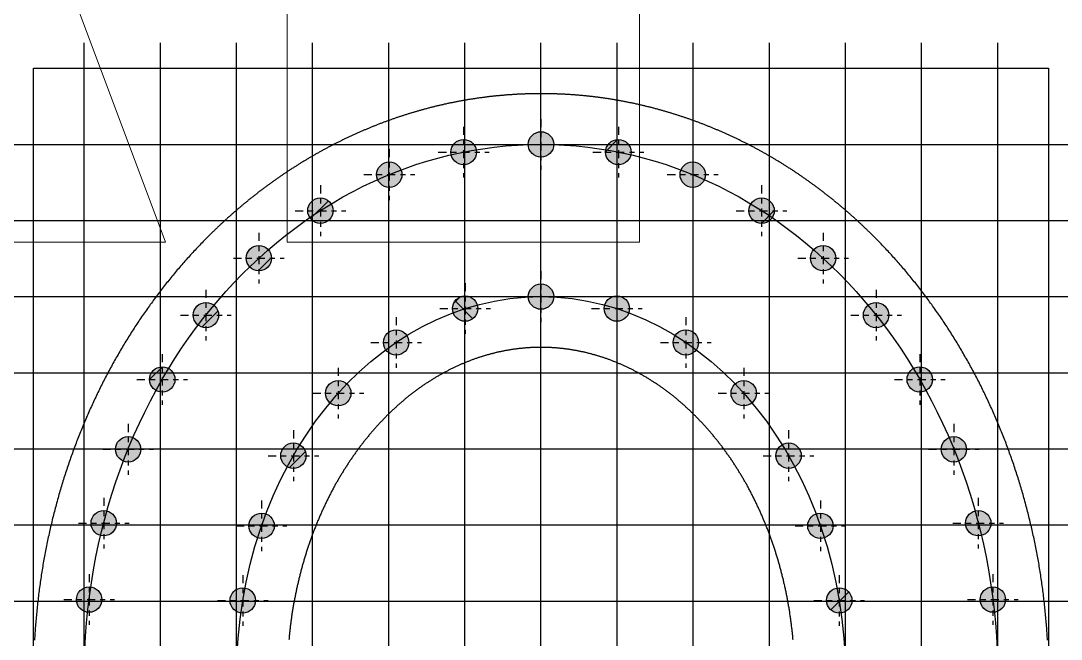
# Model space of a CAD drawing. Header units: millimetres. Extents: x 0 to 4525, y 0 to 244.
# Drawn here: x 76.75 to 97.25, y 38.25 to 50.44 of the extents above; entities that cross this region are included whole.
import ezdxf

# ---------------------------------------------------------------- set-up
doc = ezdxf.new("R2010")
doc.units = ezdxf.units.MM
doc.linetypes.add('CENTER', pattern=[50.8, 31.75, -6.35, 6.35, -6.35])
for name, color, linetype in [('pixel lines', 170, 'Continuous'), ('PixelCenter', 116, 'Continuous'), ('Pixels', 90, 'Continuous')]:
    doc.layers.add(name, color=color, linetype=linetype)
doc.layers.get('0').off()

# ---------------------------------------------------------------- blocks, each defined once
blk = doc.blocks.new('*U72')
at = {"layer": 'pixel lines'}
blk.add_line((56, -22), (56, 2), dxfattribs=at)
blk = doc.blocks.new('*U73')
at = {"layer": 'Pixels', "color": 0, "linetype": 'ByBlock', "lineweight": -2, "transparency": 16777216}
for p in [(22, 48), (23.5, 48), (25, 48), (26.5, 48), (28, 48), (29.5, 48), (31, 48), (32.5, 48), (34, 48), (35.5, 48), (37, 48), (38.5, 48), (40, 48)]:
    blk.add_blockref('*U72', p, dxfattribs=at)
blk = doc.blocks.new('Pixel')
h = blk.add_hatch(color=256)
h.paths.add_polyline_path([(0, 0.25), (0, 0), (0.25, 0, 0.414214)], flags=17)
edge = h.paths.add_edge_path()
edge.add_arc((0, 0), 0.25, 0, 360)
h = blk.add_hatch()
h.set_pattern_fill('ANSI38', color=256, style=0)
edge = h.paths.add_edge_path()
edge.add_arc((0, 0), 0.25, 0, 360)
h = blk.add_hatch(color=1)
h.paths.add_polyline_path([(0, 0.25), (0, 0), (0.25, 0, 0.414214)])
h.paths.add_polyline_path([(0, 0.25, 0.414214), (-0.25, 0), (0, 0)])
h.paths.add_polyline_path([(0, 0), (-0.25, 0, 0.414214), (0, -0.25)])
h.paths.add_polyline_path([(0.25, 0), (0, 0), (0, -0.25, 0.414214)])
at = {"layer": 'PixelCenter', "linetype": 'CENTER', "ltscale": 0.005}
for p, q in [((0, 0.5), (0, -0.5)), ((-0.5, 0), (0.5, 0))]:
    blk.add_line(p, q, dxfattribs=at)
at = {"layer": 'Pixels'}
blk.add_circle((0, 0), 0.25, dxfattribs=at)

msp = doc.modelspace()

# ---------------------------------------------------------------- linework, layer by layer
at = {"layer": 'Pixels'}
for p, q in [((1, 48), (129, 48)), ((1, 46.5), (129, 46.5)), ((1, 45), (129, 45)), ((1, 43.5), (129, 43.5)), ((1, 42), (129, 42)), ((1, 40.5), (129, 40.5)), ((1, 39), (129, 39))]:
    msp.add_line(p, q, dxfattribs=at)
at = {"layer": 'Pixels', "lineweight": 0}
for points in [[(71.216, 49.908), (72.174, 46.076), (79.6, 46.076), (70.976, 69.072), (63.311, 69.072), (54.687, 46.076), (61.873, 46.076), (63.071, 49.908)], [(94.213, 54.699), (97.087, 55.178), (99.243, 56.616), (99.483, 56.855), (100.92, 59.011), (101.399, 62.125), (101.399, 62.125), (100.92, 65), (99.483, 67.156), (99.243, 67.635), (96.848, 68.593), (93.734, 69.072), (81.996, 69.072), (81.996, 46.076), (88.943, 46.076), (88.943, 54.699), (93.015, 54.699)]]:
    msp.add_lwpolyline(points, close=True, dxfattribs=at)
at = {"layer": 'Pixels'}
msp.add_lwpolyline([(77, 49.5), (96.998, 49.5), (96.998, 25.5), (77, 25.5)], close=True, dxfattribs=at)
for points in [[(96.98, 38.231), (96.978, 38.266), (96.976, 38.301), (96.974, 38.336), (96.971, 38.37), (96.969, 38.405), (96.967, 38.44), (96.964, 38.474), (96.961, 38.509), (96.959, 38.544), (96.956, 38.579), (96.953, 38.613), (96.95, 38.648), (96.947, 38.683), (96.944, 38.717), (96.941, 38.752), (96.937, 38.787), (96.934, 38.821), (96.93, 38.856), (96.927, 38.89), (96.923, 38.925), (96.919, 38.96), (96.915, 38.994), (96.911, 39.029), (96.907, 39.063), (96.903, 39.098), (96.899, 39.132), (96.894, 39.167), (96.89, 39.201), (96.885, 39.236), (96.881, 39.27), (96.876, 39.305), (96.871, 39.339), (96.866, 39.373), (96.861, 39.408), (96.856, 39.442), (96.851, 39.477), (96.846, 39.511), (96.841, 39.545), (96.835, 39.579), (96.83, 39.614), (96.824, 39.648), (96.818, 39.682), (96.813, 39.716), (96.807, 39.751), (96.801, 39.785), (96.795, 39.819), (96.788, 39.853), (96.782, 39.887), (96.776, 39.921), (96.769, 39.955), (96.763, 39.99), (96.756, 40.024), (96.75, 40.058), (96.743, 40.092), (96.736, 40.126), (96.729, 40.159), (96.722, 40.193), (96.715, 40.227), (96.708, 40.261), (96.7, 40.295), (96.693, 40.329), (96.686, 40.363), (96.678, 40.396), (96.67, 40.43), (96.663, 40.464), (96.655, 40.498), (96.647, 40.531), (96.639, 40.565), (96.631, 40.598), (96.622, 40.632), (96.614, 40.666), (96.606, 40.699), (96.597, 40.733), (96.589, 40.766), (96.58, 40.8), (96.571, 40.833), (96.563, 40.866), (96.554, 40.9), (96.545, 40.933), (96.536, 40.966), (96.526, 41), (96.517, 41.033), (96.508, 41.066), (96.498, 41.099), (96.489, 41.132), (96.479, 41.165), (96.47, 41.199), (96.46, 41.232), (96.45, 41.265), (96.44, 41.298), (96.43, 41.331), (96.42, 41.363), (96.41, 41.396), (96.399, 41.429), (96.389, 41.462), (96.378, 41.495), (96.368, 41.527), (96.357, 41.56), (96.346, 41.593), (96.336, 41.625), (96.325, 41.658), (96.314, 41.691), (96.303, 41.723), (96.291, 41.756), (96.28, 41.788), (96.269, 41.82), (96.257, 41.853), (96.246, 41.885), (96.234, 41.917), (96.222, 41.95), (96.211, 41.982), (96.199, 42.014), (96.187, 42.046), (96.175, 42.078), (96.163, 42.11), (96.15, 42.142), (96.138, 42.174), (96.126, 42.206), (96.113, 42.238), (96.101, 42.27), (96.088, 42.302), (96.075, 42.333), (96.063, 42.365), (96.05, 42.397), (96.037, 42.428), (96.024, 42.46), (96.01, 42.491), (95.997, 42.523), (95.984, 42.554), (95.971, 42.586), (95.957, 42.617), (95.943, 42.648), (95.93, 42.68), (95.916, 42.711), (95.902, 42.742), (95.888, 42.773), (95.874, 42.804), (95.86, 42.835), (95.846, 42.866), (95.832, 42.897), (95.818, 42.928), (95.803, 42.959), (95.789, 42.989), (95.774, 43.02), (95.76, 43.051), (95.745, 43.082), (95.73, 43.112), (95.715, 43.143), (95.7, 43.173), (95.685, 43.204), (95.67, 43.234), (95.655, 43.264), (95.64, 43.295), (95.624, 43.325), (95.609, 43.355), (95.593, 43.385), (95.578, 43.415), (95.562, 43.445), (95.546, 43.475), (95.53, 43.505), (95.514, 43.535), (95.498, 43.565), (95.482, 43.594), (95.466, 43.624), (95.45, 43.654), (95.434, 43.683), (95.417, 43.713), (95.401, 43.742), (95.384, 43.772), (95.367, 43.801), (95.351, 43.83), (95.334, 43.86), (95.317, 43.889), (95.3, 43.918), (95.283, 43.947), (95.266, 43.976), (95.249, 44.005), (95.231, 44.034), (95.214, 44.063), (95.197, 44.091), (95.179, 44.12), (95.162, 44.149), (95.144, 44.177), (95.126, 44.206), (95.108, 44.234), (95.091, 44.263), (95.073, 44.291), (95.055, 44.32), (95.036, 44.348), (95.018, 44.376), (95, 44.404), (94.982, 44.432), (94.963, 44.46), (94.945, 44.488), (94.926, 44.516), (94.908, 44.544), (94.889, 44.571), (94.87, 44.599), (94.851, 44.627), (94.832, 44.654), (94.813, 44.682), (94.794, 44.709), (94.775, 44.736), (94.756, 44.764), (94.736, 44.791), (94.717, 44.818), (94.698, 44.845), (94.678, 44.872), (94.658, 44.899), (94.639, 44.926), (94.619, 44.953), (94.599, 44.98), (94.579, 45.006), (94.559, 45.033), (94.539, 45.059), (94.519, 45.086), (94.499, 45.112), (94.479, 45.139), (94.458, 45.165), (94.438, 45.191), (94.417, 45.217), (94.397, 45.243), (94.376, 45.269), (94.355, 45.295), (94.335, 45.321), (94.314, 45.347), (94.293, 45.372), (94.272, 45.398), (94.251, 45.424), (94.23, 45.449), (94.209, 45.474), (94.187, 45.5), (94.166, 45.525), (94.145, 45.55), (94.123, 45.575), (94.102, 45.6), (94.08, 45.625), (94.058, 45.65), (94.037, 45.675), (94.015, 45.7), (93.993, 45.724), (93.971, 45.749), (93.949, 45.774), (93.927, 45.798), (93.905, 45.822), (93.882, 45.847), (93.86, 45.871), (93.838, 45.895), (93.815, 45.919), (93.793, 45.943), (93.77, 45.967), (93.748, 45.991), (93.725, 46.015), (93.702, 46.038), (93.68, 46.062), (93.657, 46.085), (93.634, 46.109), (93.611, 46.132), (93.588, 46.155), (93.576, 46.167), (93.565, 46.179), (93.553, 46.19), (93.541, 46.202), (93.53, 46.213), (93.518, 46.225), (93.506, 46.236), (93.495, 46.248), (93.483, 46.259), (93.471, 46.271), (93.46, 46.282), (93.448, 46.293), (93.436, 46.305), (93.424, 46.316), (93.413, 46.327), (93.401, 46.339), (93.389, 46.35), (93.377, 46.361), (93.365, 46.372), (93.353, 46.384), (93.342, 46.395), (93.33, 46.406), (93.318, 46.417), (93.306, 46.428), (93.294, 46.44), (93.282, 46.451), (93.27, 46.462), (93.258, 46.473), (93.246, 46.484), (93.234, 46.495), (93.222, 46.506), (93.21, 46.517), (93.198, 46.528), (93.186, 46.539), (93.174, 46.55), (93.162, 46.561), (93.15, 46.571), (93.137, 46.582), (93.125, 46.593), (93.113, 46.604), (93.101, 46.615), (93.089, 46.625), (93.077, 46.636), (93.064, 46.647), (93.052, 46.658), (93.04, 46.668), (93.028, 46.679), (93.015, 46.69), (93.003, 46.7), (92.991, 46.711), (92.978, 46.721), (92.966, 46.732), (92.954, 46.743), (92.941, 46.753), (92.929, 46.764), (92.917, 46.774), (92.904, 46.784), (92.892, 46.795), (92.879, 46.805), (92.867, 46.816), (92.854, 46.826), (92.842, 46.836), (92.829, 46.847), (92.817, 46.857), (92.804, 46.867), (92.792, 46.878), (92.779, 46.888), (92.767, 46.898), (92.754, 46.908), (92.741, 46.918), (92.729, 46.929), (92.716, 46.939), (92.704, 46.949), (92.691, 46.959), (92.678, 46.969), (92.666, 46.979), (92.653, 46.989), (92.64, 46.999), (92.627, 47.009), (92.615, 47.019), (92.602, 47.029), (92.589, 47.039), (92.576, 47.049), (92.564, 47.059), (92.551, 47.068), (92.538, 47.078), (92.525, 47.088), (92.512, 47.098), (92.499, 47.107), (92.487, 47.117), (92.474, 47.127), (92.461, 47.137), (92.448, 47.146), (92.435, 47.156), (92.422, 47.166), (92.409, 47.175), (92.396, 47.185), (92.383, 47.194), (92.37, 47.204), (92.357, 47.213), (92.344, 47.223), (92.331, 47.232), (92.318, 47.242), (92.305, 47.251), (92.292, 47.26), (92.279, 47.27), (92.266, 47.279), (92.252, 47.289), (92.239, 47.298), (92.226, 47.307), (92.213, 47.316), (92.2, 47.326), (92.187, 47.335), (92.174, 47.344), (92.16, 47.353), (92.147, 47.362), (92.134, 47.371), (92.121, 47.38), (92.107, 47.39), (92.094, 47.399), (92.081, 47.408), (92.067, 47.417), (92.054, 47.426), (92.041, 47.435), (92.028, 47.443), (92.014, 47.452), (92.001, 47.461), (91.987, 47.47), (91.974, 47.479), (91.961, 47.488), (91.947, 47.497), (91.934, 47.505), (91.92, 47.514), (91.907, 47.523), (91.893, 47.532), (91.88, 47.54), (91.866, 47.549), (91.853, 47.557), (91.839, 47.566), (91.826, 47.575), (91.812, 47.583), (91.799, 47.592), (91.785, 47.6), (91.772, 47.609), (91.758, 47.617), (91.745, 47.626), (91.731, 47.634), (91.717, 47.642), (91.704, 47.651), (91.69, 47.659), (91.676, 47.667), (91.663, 47.676), (91.649, 47.684), (91.635, 47.692), (91.622, 47.7), (91.608, 47.709), (91.594, 47.717), (91.58, 47.725), (91.567, 47.733), (91.553, 47.741), (91.539, 47.749), (91.525, 47.757), (91.512, 47.765), (91.498, 47.773), (91.484, 47.781), (91.47, 47.789), (91.456, 47.797), (91.442, 47.805), (91.428, 47.813), (91.415, 47.821), (91.401, 47.829), (91.387, 47.836), (91.373, 47.844), (91.359, 47.852), (91.345, 47.86), (91.331, 47.867), (91.317, 47.875), (91.303, 47.883), (91.289, 47.89), (91.275, 47.898), (91.261, 47.906), (91.247, 47.913), (91.233, 47.921), (91.219, 47.928), (91.205, 47.936), (91.191, 47.943), (91.177, 47.95), (91.163, 47.958), (91.149, 47.965), (91.135, 47.973), (91.121, 47.98), (91.106, 47.987), (91.092, 47.995), (91.078, 48.002), (91.064, 48.009), (91.05, 48.016), (91.036, 48.023), (91.021, 48.031), (91.007, 48.038), (90.993, 48.045), (90.979, 48.052), (90.965, 48.059), (90.95, 48.066), (90.936, 48.073), (90.922, 48.08), (90.908, 48.087), (90.893, 48.094), (90.879, 48.101), (90.865, 48.108), (90.85, 48.115), (90.836, 48.121), (90.822, 48.128), (90.808, 48.135), (90.793, 48.142), (90.779, 48.149), (90.764, 48.155), (90.75, 48.162), (90.736, 48.169), (90.721, 48.175), (90.707, 48.182), (90.693, 48.188), (90.678, 48.195), (90.664, 48.201), (90.649, 48.208), (90.635, 48.214), (90.62, 48.221), (90.606, 48.227), (90.591, 48.234), (90.577, 48.24), (90.562, 48.246), (90.548, 48.253), (90.533, 48.259), (90.519, 48.265), (90.504, 48.272), (90.49, 48.278), (90.475, 48.284), (90.461, 48.29), (90.446, 48.296), (90.432, 48.302), (90.417, 48.309), (90.402, 48.315), (90.388, 48.321), (90.373, 48.327), (90.359, 48.333), (90.344, 48.339), (90.329, 48.345), (90.315, 48.351), (90.3, 48.356), (90.285, 48.362), (90.271, 48.368), (90.256, 48.374), (90.241, 48.38), (90.227, 48.386), (90.212, 48.391), (90.197, 48.397), (90.182, 48.403), (90.168, 48.408), (90.153, 48.414), (90.138, 48.42), (90.124, 48.425), (90.109, 48.431), (90.094, 48.436), (90.079, 48.442), (90.064, 48.447), (90.05, 48.453), (90.035, 48.458), (90.02, 48.463), (90.005, 48.469), (89.99, 48.474), (89.976, 48.48), (89.961, 48.485), (89.946, 48.49), (89.931, 48.495), (89.916, 48.501), (89.901, 48.506), (89.886, 48.511), (89.872, 48.516), (89.857, 48.521), (89.842, 48.526), (89.827, 48.531), (89.812, 48.536), (89.797, 48.541), (89.782, 48.546), (89.767, 48.551), (89.752, 48.556), (89.737, 48.561), (89.722, 48.566), (89.707, 48.571), (89.692, 48.576), (89.677, 48.58), (89.662, 48.585), (89.647, 48.59), (89.633, 48.595), (89.618, 48.599), (89.602, 48.604), (89.587, 48.609), (89.572, 48.613), (89.557, 48.618), (89.542, 48.622), (89.527, 48.627), (89.512, 48.631), (89.497, 48.636), (89.482, 48.64), (89.467, 48.645), (89.452, 48.649), (89.437, 48.654), (89.422, 48.658), (89.407, 48.662), (89.392, 48.667), (89.377, 48.671), (89.361, 48.675), (89.346, 48.679), (89.331, 48.683), (89.316, 48.688), (89.301, 48.692), (89.286, 48.696), (89.271, 48.7), (89.256, 48.704), (89.24, 48.708), (89.225, 48.712), (89.21, 48.716), (89.195, 48.72), (89.18, 48.724), (89.164, 48.728), (89.149, 48.732), (89.134, 48.735), (89.119, 48.739), (89.104, 48.743), (89.088, 48.747), (89.073, 48.75), (89.058, 48.754), (89.043, 48.758), (89.028, 48.761), (89.012, 48.765), (88.997, 48.769), (88.982, 48.772), (88.967, 48.776), (88.951, 48.779), (88.936, 48.783), (88.921, 48.786), (88.905, 48.79), (88.89, 48.793), (88.875, 48.796), (88.86, 48.8), (88.844, 48.803), (88.829, 48.806), (88.814, 48.81), (88.798, 48.813), (88.783, 48.816), (88.768, 48.819), (88.752, 48.822), (88.737, 48.825), (88.722, 48.829), (88.706, 48.832), (88.691, 48.835), (88.676, 48.838), (88.66, 48.841), (88.645, 48.844), (88.63, 48.847), (88.614, 48.849), (88.599, 48.852), (88.583, 48.855), (88.568, 48.858), (88.553, 48.861), (88.537, 48.864), (88.522, 48.866), (88.506, 48.869), (88.491, 48.872), (88.476, 48.874), (88.46, 48.877), (88.445, 48.88), (88.429, 48.882), (88.414, 48.885), (88.399, 48.887), (88.383, 48.89), (88.368, 48.892), (88.352, 48.895), (88.337, 48.897), (88.321, 48.899), (88.306, 48.902), (88.291, 48.904), (88.275, 48.906), (88.26, 48.909), (88.244, 48.911), (88.229, 48.913), (88.213, 48.915), (88.198, 48.917), (88.182, 48.92), (88.167, 48.922), (88.151, 48.924), (88.136, 48.926), (88.12, 48.928), (88.105, 48.93), (88.089, 48.932), (88.074, 48.934), (88.058, 48.935), (88.043, 48.937), (88.027, 48.939), (88.012, 48.941), (87.996, 48.943), (87.981, 48.945), (87.965, 48.946), (87.95, 48.948), (87.934, 48.95), (87.919, 48.951), (87.903, 48.953), (87.888, 48.955), (87.872, 48.956), (87.857, 48.958), (87.841, 48.959), (87.826, 48.961), (87.81, 48.962), (87.794, 48.964), (87.779, 48.965), (87.763, 48.966), (87.748, 48.968), (87.732, 48.969), (87.717, 48.97), (87.701, 48.972), (87.686, 48.973), (87.67, 48.974), (87.655, 48.975), (87.639, 48.976), (87.623, 48.977), (87.608, 48.979), (87.592, 48.98), (87.577, 48.981), (87.561, 48.982), (87.546, 48.983), (87.53, 48.984), (87.514, 48.984), (87.499, 48.985), (87.483, 48.986), (87.468, 48.987), (87.452, 48.988), (87.437, 48.989), (87.421, 48.989), (87.405, 48.99), (87.39, 48.991), (87.374, 48.992), (87.359, 48.992), (87.343, 48.993), (87.327, 48.993), (87.312, 48.994), (87.296, 48.995), (87.281, 48.995), (87.265, 48.996), (87.25, 48.996), (87.234, 48.996), (87.218, 48.997), (87.203, 48.997), (87.187, 48.998), (87.172, 48.998), (87.156, 48.998), (87.14, 48.998), (87.125, 48.999), (87.109, 48.999), (87.094, 48.999), (87.078, 48.999), (87.062, 48.999), (87.047, 48.999), (87.031, 48.999), (87.016, 48.999), (87, 48.999), (86.984, 48.999), (86.969, 48.999), (86.953, 48.999), (86.938, 48.999), (86.922, 48.999), (86.906, 48.999), (86.891, 48.999), (86.875, 48.999), (86.86, 48.998), (86.844, 48.998), (86.828, 48.998), (86.813, 48.997), (86.797, 48.997), (86.782, 48.997), (86.766, 48.996), (86.751, 48.996), (86.735, 48.995), (86.719, 48.995), (86.704, 48.994), (86.688, 48.994), (86.673, 48.993), (86.657, 48.993), (86.641, 48.992), (86.626, 48.991), (86.61, 48.991), (86.595, 48.99), (86.579, 48.989), (86.564, 48.988), (86.548, 48.988), (86.532, 48.987), (86.517, 48.986), (86.501, 48.985), (86.486, 48.984), (86.47, 48.983), (86.455, 48.982), (86.439, 48.981), (86.423, 48.98), (86.408, 48.979), (86.392, 48.978), (86.377, 48.977), (86.361, 48.976), (86.346, 48.975), (86.33, 48.974), (86.314, 48.972), (86.299, 48.971), (86.283, 48.97), (86.268, 48.969), (86.252, 48.967), (86.237, 48.966), (86.221, 48.965), (86.206, 48.963), (86.19, 48.962), (86.175, 48.96), (86.159, 48.959), (86.143, 48.957), (86.128, 48.956), (86.112, 48.954), (86.097, 48.953), (86.081, 48.951), (86.066, 48.949), (86.05, 48.948), (86.035, 48.946), (86.019, 48.944), (86.004, 48.942), (85.988, 48.941), (85.973, 48.939), (85.957, 48.937), (85.942, 48.935), (85.926, 48.933), (85.911, 48.931), (85.895, 48.929), (85.88, 48.927), (85.864, 48.925), (85.849, 48.923), (85.833, 48.921), (85.818, 48.919), (85.802, 48.917), (85.787, 48.915), (85.771, 48.913), (85.756, 48.91), (85.74, 48.908), (85.725, 48.906), (85.71, 48.904), (85.694, 48.901), (85.679, 48.899), (85.663, 48.897), (85.648, 48.894), (85.632, 48.892), (85.617, 48.889), (85.601, 48.887), (85.586, 48.884), (85.571, 48.882), (85.555, 48.879), (85.54, 48.877), (85.524, 48.874), (85.509, 48.871), (85.494, 48.869), (85.478, 48.866), (85.463, 48.863), (85.447, 48.861), (85.432, 48.858), (85.417, 48.855), (85.401, 48.852), (85.386, 48.849), (85.37, 48.846), (85.355, 48.844), (85.34, 48.841), (85.324, 48.838), (85.309, 48.835), (85.294, 48.832), (85.278, 48.828), (85.263, 48.825), (85.248, 48.822), (85.232, 48.819), (85.217, 48.816), (85.202, 48.813), (85.186, 48.81), (85.171, 48.806), (85.156, 48.803), (85.14, 48.8), (85.125, 48.796), (85.11, 48.793), (85.095, 48.79), (85.079, 48.786), (85.064, 48.783), (85.049, 48.779), (85.033, 48.776), (85.018, 48.772), (85.003, 48.769), (84.988, 48.765), (84.972, 48.762), (84.957, 48.758), (84.942, 48.754), (84.927, 48.751), (84.911, 48.747), (84.896, 48.743), (84.881, 48.739), (84.866, 48.736), (84.851, 48.732), (84.835, 48.728), (84.82, 48.724), (84.805, 48.72), (84.79, 48.716), (84.775, 48.712), (84.759, 48.708), (84.744, 48.704), (84.729, 48.7), (84.714, 48.696), (84.699, 48.692), (84.684, 48.688), (84.669, 48.684), (84.653, 48.68), (84.638, 48.675), (84.623, 48.671), (84.608, 48.667), (84.593, 48.663), (84.578, 48.658), (84.563, 48.654), (84.548, 48.65), (84.533, 48.645), (84.518, 48.641), (84.503, 48.636), (84.488, 48.632), (84.472, 48.627), (84.457, 48.623), (84.442, 48.618), (84.427, 48.614), (84.412, 48.609), (84.397, 48.604), (84.382, 48.6), (84.367, 48.595), (84.352, 48.59), (84.337, 48.586), (84.322, 48.581), (84.307, 48.576), (84.292, 48.571), (84.277, 48.566), (84.263, 48.561), (84.248, 48.557), (84.233, 48.552), (84.218, 48.547), (84.203, 48.542), (84.188, 48.537), (84.173, 48.532), (84.158, 48.527), (84.143, 48.521), (84.128, 48.516), (84.113, 48.511), (84.099, 48.506), (84.084, 48.501), (84.069, 48.496), (84.054, 48.49), (84.039, 48.485), (84.024, 48.48), (84.009, 48.474), (83.995, 48.469), (83.98, 48.464), (83.965, 48.458), (83.95, 48.453), (83.935, 48.447), (83.921, 48.442), (83.906, 48.436), (83.891, 48.431), (83.876, 48.425), (83.862, 48.42), (83.847, 48.414), (83.832, 48.409), (83.817, 48.403), (83.803, 48.397), (83.788, 48.391), (83.773, 48.386), (83.759, 48.38), (83.744, 48.374), (83.729, 48.368), (83.715, 48.362), (83.7, 48.357), (83.685, 48.351), (83.671, 48.345), (83.656, 48.339), (83.641, 48.333), (83.627, 48.327), (83.612, 48.321), (83.598, 48.315), (83.583, 48.309), (83.568, 48.303), (83.554, 48.296), (83.539, 48.29), (83.525, 48.284), (83.51, 48.278), (83.496, 48.272), (83.481, 48.265), (83.467, 48.259), (83.452, 48.253), (83.438, 48.246), (83.423, 48.24), (83.409, 48.234), (83.394, 48.227), (83.38, 48.221), (83.365, 48.214), (83.351, 48.208), (83.336, 48.201), (83.322, 48.195), (83.308, 48.188), (83.293, 48.182), (83.279, 48.175), (83.264, 48.168), (83.25, 48.162), (83.236, 48.155), (83.221, 48.148), (83.207, 48.142), (83.193, 48.135), (83.178, 48.128), (83.164, 48.121), (83.15, 48.114), (83.135, 48.108), (83.121, 48.101), (83.107, 48.094), (83.093, 48.087), (83.078, 48.08), (83.064, 48.073), (83.05, 48.066), (83.036, 48.059), (83.021, 48.052), (83.007, 48.045), (82.993, 48.038), (82.979, 48.03), (82.965, 48.023), (82.95, 48.016), (82.936, 48.009), (82.922, 48.002), (82.908, 47.994), (82.894, 47.987), (82.88, 47.98), (82.866, 47.972), (82.851, 47.965), (82.837, 47.958), (82.823, 47.95), (82.809, 47.943), (82.795, 47.935), (82.781, 47.928), (82.767, 47.92), (82.753, 47.913), (82.739, 47.905), (82.725, 47.898), (82.711, 47.89), (82.697, 47.882), (82.683, 47.875), (82.669, 47.867), (82.655, 47.859), (82.641, 47.852), (82.627, 47.844), (82.613, 47.836), (82.6, 47.828), (82.586, 47.82), (82.572, 47.813), (82.558, 47.805), (82.544, 47.797), (82.53, 47.789), (82.516, 47.781), (82.503, 47.773), (82.489, 47.765), (82.475, 47.757), (82.461, 47.749), (82.447, 47.741), (82.434, 47.733), (82.42, 47.725), (82.406, 47.717), (82.392, 47.708), (82.379, 47.7), (82.365, 47.692), (82.351, 47.684), (82.338, 47.675), (82.324, 47.667), (82.31, 47.659), (82.297, 47.651), (82.283, 47.642), (82.269, 47.634), (82.256, 47.625), (82.242, 47.617), (82.228, 47.609), (82.215, 47.6), (82.201, 47.592), (82.188, 47.583), (82.174, 47.574), (82.161, 47.566), (82.147, 47.557), (82.134, 47.549), (82.12, 47.54), (82.107, 47.531), (82.093, 47.523), (82.08, 47.514), (82.066, 47.505), (82.053, 47.496), (82.039, 47.488), (82.026, 47.479), (82.013, 47.47), (81.999, 47.461), (81.986, 47.452), (81.973, 47.443), (81.959, 47.435), (81.946, 47.426), (81.933, 47.417), (81.919, 47.408), (81.906, 47.399), (81.893, 47.39), (81.879, 47.38), (81.866, 47.371), (81.853, 47.362), (81.84, 47.353), (81.826, 47.344), (81.813, 47.335), (81.8, 47.326), (81.787, 47.316), (81.774, 47.307), (81.761, 47.298), (81.747, 47.289), (81.734, 47.279), (81.721, 47.27), (81.708, 47.261), (81.695, 47.251), (81.682, 47.242), (81.669, 47.232), (81.656, 47.223), (81.643, 47.213), (81.63, 47.204), (81.617, 47.194), (81.604, 47.185), (81.591, 47.175), (81.578, 47.166), (81.565, 47.156), (81.552, 47.146), (81.539, 47.137), (81.526, 47.127), (81.513, 47.117), (81.5, 47.108), (81.488, 47.098), (81.475, 47.088), (81.462, 47.078), (81.449, 47.069), (81.436, 47.059), (81.423, 47.049), (81.411, 47.039), (81.398, 47.029), (81.385, 47.019), (81.372, 47.009), (81.36, 46.999), (81.347, 46.989), (81.334, 46.979), (81.322, 46.969), (81.309, 46.959), (81.296, 46.949), (81.284, 46.939), (81.271, 46.929), (81.258, 46.919), (81.246, 46.908), (81.233, 46.898), (81.221, 46.888), (81.208, 46.878), (81.195, 46.868), (81.183, 46.857), (81.17, 46.847), (81.158, 46.837), (81.145, 46.826), (81.133, 46.816), (81.121, 46.805), (81.108, 46.795), (81.096, 46.785), (81.083, 46.774), (81.071, 46.764), (81.058, 46.753), (81.046, 46.743), (81.034, 46.732), (81.021, 46.722), (81.009, 46.711), (80.997, 46.7), (80.985, 46.69), (80.972, 46.679), (80.96, 46.668), (80.948, 46.658), (80.936, 46.647), (80.923, 46.636), (80.911, 46.626), (80.899, 46.615), (80.887, 46.604), (80.875, 46.593), (80.862, 46.582), (80.85, 46.572), (80.838, 46.561), (80.826, 46.55), (80.814, 46.539), (80.802, 46.528), (80.79, 46.517), (80.778, 46.506), (80.766, 46.495), (80.754, 46.484), (80.742, 46.473), (80.73, 46.462), (80.718, 46.451), (80.706, 46.44), (80.694, 46.428), (80.682, 46.417), (80.67, 46.406), (80.658, 46.395), (80.646, 46.384), (80.635, 46.373), (80.623, 46.361), (80.611, 46.35), (80.599, 46.339), (80.587, 46.327), (80.576, 46.316), (80.564, 46.305), (80.552, 46.293), (80.54, 46.282), (80.529, 46.271), (80.517, 46.259), (80.505, 46.248), (80.494, 46.236), (80.482, 46.225), (80.47, 46.213), (80.459, 46.202), (80.447, 46.19), (80.436, 46.179), (80.412, 46.155), (80.389, 46.132), (80.366, 46.109), (80.343, 46.085), (80.321, 46.062), (80.298, 46.038), (80.275, 46.014), (80.252, 45.991), (80.23, 45.967), (80.207, 45.943), (80.185, 45.919), (80.162, 45.895), (80.14, 45.871), (80.118, 45.847), (80.095, 45.822), (80.073, 45.798), (80.051, 45.773), (80.029, 45.749), (80.007, 45.724), (79.985, 45.7), (79.964, 45.675), (79.942, 45.65), (79.92, 45.625), (79.899, 45.6), (79.877, 45.575), (79.856, 45.55), (79.834, 45.525), (79.813, 45.5), (79.792, 45.474), (79.77, 45.449), (79.749, 45.423), (79.728, 45.398), (79.707, 45.372), (79.686, 45.347), (79.665, 45.321), (79.645, 45.295), (79.624, 45.269), (79.603, 45.243), (79.583, 45.217), (79.562, 45.191), (79.542, 45.165), (79.522, 45.138), (79.501, 45.112), (79.481, 45.086), (79.461, 45.059), (79.441, 45.033), (79.421, 45.006), (79.401, 44.98), (79.381, 44.953), (79.361, 44.926), (79.342, 44.899), (79.322, 44.872), (79.302, 44.845), (79.283, 44.818), (79.264, 44.791), (79.244, 44.764), (79.225, 44.736), (79.206, 44.709), (79.187, 44.682), (79.168, 44.654), (79.149, 44.627), (79.13, 44.599), (79.111, 44.571), (79.092, 44.544), (79.074, 44.516), (79.055, 44.488), (79.037, 44.46), (79.018, 44.432), (79, 44.404), (78.982, 44.376), (78.963, 44.348), (78.945, 44.32), (78.927, 44.291), (78.909, 44.263), (78.891, 44.235), (78.874, 44.206), (78.856, 44.178), (78.838, 44.149), (78.821, 44.12), (78.803, 44.092), (78.786, 44.063), (78.768, 44.034), (78.751, 44.005), (78.734, 43.976), (78.717, 43.947), (78.7, 43.918), (78.683, 43.889), (78.666, 43.86), (78.649, 43.83), (78.632, 43.801), (78.616, 43.772), (78.599, 43.742), (78.583, 43.713), (78.566, 43.683), (78.55, 43.654), (78.534, 43.624), (78.518, 43.594), (78.502, 43.565), (78.486, 43.535), (78.47, 43.505), (78.454, 43.475), (78.438, 43.445), (78.422, 43.415), (78.407, 43.385), (78.391, 43.355), (78.376, 43.325), (78.36, 43.295), (78.345, 43.264), (78.33, 43.234), (78.315, 43.204), (78.3, 43.173), (78.285, 43.143), (78.27, 43.112), (78.255, 43.082), (78.24, 43.051), (78.226, 43.02), (78.211, 42.989), (78.197, 42.959), (78.182, 42.928), (78.168, 42.897), (78.154, 42.866), (78.14, 42.835), (78.126, 42.804), (78.112, 42.773), (78.098, 42.742), (78.084, 42.711), (78.07, 42.68), (78.057, 42.648), (78.043, 42.617), (78.03, 42.586), (78.016, 42.554), (78.003, 42.523), (77.99, 42.491), (77.977, 42.46), (77.963, 42.428), (77.951, 42.397), (77.938, 42.365), (77.925, 42.333), (77.912, 42.301), (77.899, 42.27), (77.887, 42.238), (77.874, 42.206), (77.862, 42.174), (77.85, 42.142), (77.838, 42.11), (77.825, 42.078), (77.813, 42.046), (77.801, 42.014), (77.79, 41.982), (77.778, 41.95), (77.766, 41.917), (77.754, 41.885), (77.743, 41.853), (77.731, 41.82), (77.72, 41.788), (77.709, 41.756), (77.698, 41.723), (77.687, 41.691), (77.675, 41.658), (77.665, 41.625), (77.654, 41.593), (77.643, 41.56), (77.632, 41.527), (77.622, 41.495), (77.611, 41.462), (77.601, 41.429), (77.59, 41.396), (77.58, 41.363), (77.57, 41.331), (77.56, 41.298), (77.55, 41.265), (77.54, 41.232), (77.53, 41.199), (77.521, 41.166), (77.511, 41.132), (77.502, 41.099), (77.492, 41.066), (77.483, 41.033), (77.473, 41), (77.464, 40.966), (77.455, 40.933), (77.446, 40.9), (77.437, 40.866), (77.428, 40.833), (77.42, 40.8), (77.411, 40.766), (77.403, 40.733), (77.394, 40.699), (77.386, 40.666), (77.377, 40.632), (77.369, 40.599), (77.361, 40.565), (77.353, 40.531), (77.345, 40.498), (77.337, 40.464), (77.33, 40.43), (77.322, 40.396), (77.314, 40.363), (77.307, 40.329), (77.299, 40.295), (77.292, 40.261), (77.285, 40.227), (77.278, 40.193), (77.271, 40.16), (77.264, 40.126), (77.257, 40.092), (77.25, 40.058), (77.243, 40.024), (77.237, 39.99), (77.23, 39.955), (77.224, 39.921), (77.218, 39.887), (77.211, 39.853), (77.205, 39.819), (77.199, 39.785), (77.193, 39.751), (77.187, 39.716), (77.182, 39.682), (77.176, 39.648), (77.17, 39.614), (77.165, 39.579), (77.159, 39.545), (77.154, 39.511), (77.149, 39.477), (77.144, 39.442), (77.139, 39.408), (77.134, 39.373), (77.129, 39.339), (77.124, 39.305), (77.119, 39.27), (77.115, 39.236), (77.11, 39.201), (77.106, 39.167), (77.101, 39.132), (77.097, 39.098), (77.093, 39.063), (77.089, 39.029), (77.085, 38.994), (77.081, 38.96), (77.077, 38.925), (77.074, 38.89), (77.07, 38.856), (77.066, 38.821), (77.063, 38.787), (77.06, 38.752), (77.056, 38.717), (77.053, 38.683), (77.05, 38.648), (77.047, 38.613), (77.044, 38.579), (77.041, 38.544), (77.039, 38.509), (77.036, 38.474), (77.034, 38.44), (77.031, 38.405), (77.029, 38.37), (77.027, 38.336), (77.024, 38.301), (77.022, 38.266), (77.02, 38.231)], [(91.967, 38.238), (91.965, 38.259), (91.963, 38.279), (91.961, 38.299), (91.959, 38.32), (91.957, 38.34), (91.955, 38.361), (91.953, 38.381), (91.951, 38.401), (91.949, 38.422), (91.946, 38.442), (91.944, 38.462), (91.942, 38.483), (91.939, 38.503), (91.937, 38.523), (91.934, 38.543), (91.932, 38.564), (91.929, 38.584), (91.926, 38.604), (91.924, 38.624), (91.921, 38.645), (91.918, 38.665), (91.915, 38.685), (91.912, 38.705), (91.909, 38.725), (91.906, 38.746), (91.903, 38.766), (91.9, 38.786), (91.897, 38.806), (91.894, 38.826), (91.891, 38.846), (91.887, 38.866), (91.884, 38.886), (91.88, 38.906), (91.877, 38.926), (91.873, 38.946), (91.87, 38.966), (91.866, 38.986), (91.863, 39.006), (91.859, 39.026), (91.855, 39.046), (91.851, 39.066), (91.848, 39.086), (91.844, 39.106), (91.84, 39.126), (91.836, 39.146), (91.832, 39.166), (91.828, 39.185), (91.823, 39.205), (91.819, 39.225), (91.815, 39.245), (91.811, 39.264), (91.806, 39.284), (91.802, 39.304), (91.797, 39.324), (91.793, 39.343), (91.788, 39.363), (91.784, 39.383), (91.779, 39.402), (91.775, 39.422), (91.77, 39.441), (91.765, 39.461), (91.76, 39.48), (91.755, 39.5), (91.75, 39.519), (91.745, 39.539), (91.74, 39.558), (91.735, 39.578), (91.73, 39.597), (91.725, 39.616), (91.72, 39.636), (91.715, 39.655), (91.709, 39.674), (91.704, 39.694), (91.699, 39.713), (91.693, 39.732), (91.688, 39.751), (91.682, 39.771), (91.677, 39.79), (91.671, 39.809), (91.665, 39.828), (91.66, 39.847), (91.654, 39.866), (91.648, 39.885), (91.642, 39.904), (91.636, 39.923), (91.63, 39.942), (91.624, 39.961), (91.618, 39.98), (91.612, 39.999), (91.606, 40.018), (91.6, 40.037), (91.594, 40.055), (91.587, 40.074), (91.581, 40.093), (91.575, 40.112), (91.568, 40.13), (91.562, 40.149), (91.556, 40.168), (91.549, 40.186), (91.542, 40.205), (91.536, 40.223), (91.529, 40.242), (91.522, 40.26), (91.516, 40.279), (91.509, 40.297), (91.502, 40.316), (91.495, 40.334), (91.488, 40.352), (91.481, 40.371), (91.474, 40.389), (91.467, 40.407), (91.46, 40.426), (91.453, 40.444), (91.446, 40.462), (91.439, 40.48), (91.431, 40.498), (91.424, 40.516), (91.417, 40.534), (91.409, 40.552), (91.402, 40.57), (91.394, 40.588), (91.387, 40.606), (91.379, 40.624), (91.372, 40.642), (91.364, 40.66), (91.356, 40.678), (91.349, 40.695), (91.341, 40.713), (91.333, 40.731), (91.325, 40.748), (91.317, 40.766), (91.309, 40.784), (91.301, 40.801), (91.293, 40.819), (91.285, 40.836), (91.277, 40.854), (91.269, 40.871), (91.261, 40.889), (91.253, 40.906), (91.244, 40.923), (91.236, 40.94), (91.228, 40.958), (91.219, 40.975), (91.211, 40.992), (91.203, 41.009), (91.194, 41.026), (91.185, 41.043), (91.177, 41.06), (91.168, 41.077), (91.16, 41.094), (91.151, 41.111), (91.142, 41.128), (91.133, 41.145), (91.125, 41.162), (91.116, 41.179), (91.107, 41.195), (91.098, 41.212), (91.089, 41.229), (91.08, 41.245), (91.071, 41.262), (91.062, 41.278), (91.053, 41.295), (91.043, 41.311), (91.034, 41.328), (91.025, 41.344), (91.016, 41.36), (91.006, 41.377), (90.997, 41.393), (90.988, 41.409), (90.978, 41.425), (90.969, 41.441), (90.959, 41.457), (90.95, 41.474), (90.94, 41.49), (90.93, 41.505), (90.921, 41.521), (90.911, 41.537), (90.901, 41.553), (90.892, 41.569), (90.882, 41.585), (90.872, 41.6), (90.862, 41.616), (90.852, 41.632), (90.842, 41.647), (90.832, 41.663), (90.822, 41.678), (90.812, 41.694), (90.802, 41.709), (90.792, 41.724), (90.782, 41.74), (90.772, 41.755), (90.761, 41.77), (90.751, 41.785), (90.741, 41.801), (90.731, 41.816), (90.72, 41.831), (90.71, 41.846), (90.699, 41.861), (90.689, 41.876), (90.678, 41.89), (90.668, 41.905), (90.657, 41.92), (90.647, 41.935), (90.636, 41.949), (90.625, 41.964), (90.615, 41.979), (90.604, 41.993), (90.593, 42.008), (90.582, 42.022), (90.572, 42.037), (90.561, 42.051), (90.55, 42.065), (90.539, 42.08), (90.528, 42.094), (90.517, 42.108), (90.506, 42.122), (90.495, 42.136), (90.484, 42.15), (90.473, 42.164), (90.462, 42.178), (90.451, 42.192), (90.439, 42.206), (90.428, 42.22), (90.417, 42.233), (90.406, 42.247), (90.394, 42.261), (90.383, 42.274), (90.372, 42.288), (90.36, 42.302), (90.349, 42.315), (90.337, 42.328), (90.326, 42.342), (90.314, 42.355), (90.303, 42.368), (90.291, 42.382), (90.28, 42.395), (90.268, 42.408), (90.256, 42.421), (90.245, 42.434), (90.233, 42.447), (90.221, 42.46), (90.209, 42.473), (90.198, 42.486), (90.186, 42.499), (90.174, 42.511), (90.162, 42.524), (90.15, 42.537), (90.138, 42.549), (90.126, 42.562), (90.114, 42.574), (90.102, 42.587), (90.09, 42.599), (90.078, 42.611), (90.066, 42.624), (90.054, 42.636), (90.042, 42.648), (90.03, 42.66), (90.017, 42.672), (90.005, 42.684), (89.993, 42.696), (89.981, 42.708), (89.968, 42.72), (89.956, 42.732), (89.944, 42.744), (89.932, 42.756), (89.919, 42.767), (89.907, 42.779), (89.894, 42.79), (89.882, 42.802), (89.869, 42.813), (89.857, 42.825), (89.844, 42.836), (89.832, 42.847), (89.819, 42.859), (89.807, 42.87), (89.794, 42.881), (89.781, 42.892), (89.769, 42.903), (89.756, 42.914), (89.743, 42.925), (89.731, 42.936), (89.718, 42.947), (89.705, 42.958), (89.692, 42.968), (89.68, 42.979), (89.667, 42.99), (89.654, 43), (89.641, 43.011), (89.628, 43.021), (89.615, 43.032), (89.602, 43.042), (89.589, 43.052), (89.576, 43.063), (89.563, 43.073), (89.55, 43.083), (89.537, 43.093), (89.524, 43.103), (89.511, 43.113), (89.498, 43.123), (89.485, 43.133), (89.472, 43.142), (89.459, 43.152), (89.446, 43.162), (89.432, 43.172), (89.419, 43.181), (89.406, 43.191), (89.393, 43.2), (89.38, 43.21), (89.366, 43.219), (89.353, 43.228), (89.34, 43.237), (89.326, 43.247), (89.313, 43.256), (89.3, 43.265), (89.286, 43.274), (89.273, 43.283), (89.259, 43.292), (89.246, 43.301), (89.233, 43.309), (89.219, 43.318), (89.206, 43.327), (89.192, 43.336), (89.179, 43.344), (89.165, 43.353), (89.152, 43.361), (89.138, 43.37), (89.125, 43.378), (89.111, 43.386), (89.097, 43.394), (89.084, 43.403), (89.07, 43.411), (89.057, 43.419), (89.043, 43.427), (89.029, 43.435), (89.016, 43.443), (89.002, 43.451), (88.988, 43.459), (88.974, 43.466), (88.961, 43.474), (88.947, 43.482), (88.933, 43.489), (88.919, 43.497), (88.906, 43.504), (88.892, 43.512), (88.878, 43.519), (88.864, 43.526), (88.85, 43.534), (88.837, 43.541), (88.823, 43.548), (88.809, 43.555), (88.795, 43.562), (88.781, 43.569), (88.767, 43.576), (88.753, 43.583), (88.739, 43.59), (88.725, 43.596), (88.711, 43.603), (88.697, 43.61), (88.683, 43.616), (88.669, 43.623), (88.655, 43.629), (88.641, 43.636), (88.627, 43.642), (88.613, 43.648), (88.599, 43.655), (88.585, 43.661), (88.571, 43.667), (88.557, 43.673), (88.543, 43.679), (88.529, 43.685), (88.515, 43.691), (88.501, 43.697), (88.487, 43.703), (88.472, 43.708), (88.458, 43.714), (88.444, 43.72), (88.43, 43.725), (88.416, 43.731), (88.402, 43.736), (88.387, 43.742), (88.373, 43.747), (88.359, 43.752), (88.345, 43.758), (88.331, 43.763), (88.316, 43.768), (88.302, 43.773), (88.288, 43.778), (88.274, 43.783), (88.259, 43.788), (88.245, 43.793), (88.231, 43.798), (88.216, 43.802), (88.202, 43.807), (88.188, 43.812), (88.174, 43.816), (88.159, 43.821), (88.145, 43.825), (88.131, 43.83), (88.116, 43.834), (88.102, 43.838), (88.088, 43.843), (88.073, 43.847), (88.059, 43.851), (88.044, 43.855), (88.03, 43.859), (88.016, 43.863), (88.001, 43.867), (87.987, 43.871), (87.973, 43.874), (87.958, 43.878), (87.944, 43.882), (87.929, 43.885), (87.915, 43.889), (87.9, 43.892), (87.886, 43.896), (87.872, 43.899), (87.857, 43.903), (87.843, 43.906), (87.828, 43.909), (87.814, 43.912), (87.799, 43.915), (87.785, 43.918), (87.77, 43.921), (87.756, 43.924), (87.742, 43.927), (87.727, 43.93), (87.713, 43.933), (87.698, 43.936), (87.684, 43.938), (87.669, 43.941), (87.655, 43.943), (87.64, 43.946), (87.626, 43.948), (87.611, 43.951), (87.597, 43.953), (87.582, 43.955), (87.568, 43.957), (87.553, 43.96), (87.539, 43.962), (87.524, 43.964), (87.509, 43.966), (87.495, 43.968), (87.48, 43.97), (87.466, 43.971), (87.451, 43.973), (87.437, 43.975), (87.422, 43.977), (87.408, 43.978), (87.393, 43.98), (87.379, 43.981), (87.364, 43.983), (87.35, 43.984), (87.335, 43.985), (87.32, 43.987), (87.306, 43.988), (87.291, 43.989), (87.277, 43.99), (87.262, 43.991), (87.248, 43.992), (87.233, 43.993), (87.219, 43.994), (87.204, 43.995), (87.189, 43.995), (87.175, 43.996), (87.16, 43.997), (87.146, 43.997), (87.131, 43.998), (87.117, 43.998), (87.102, 43.999), (87.087, 43.999), (87.073, 43.999), (87.058, 44), (87.044, 44), (87.029, 44), (87.015, 44), (87, 44), (86.985, 44), (86.971, 44), (86.956, 44), (86.942, 44), (86.927, 43.999), (86.913, 43.999), (86.898, 43.999), (86.883, 43.998), (86.869, 43.998), (86.854, 43.997), (86.84, 43.997), (86.825, 43.996), (86.811, 43.995), (86.796, 43.995), (86.781, 43.994), (86.767, 43.993), (86.752, 43.992), (86.738, 43.991), (86.723, 43.99), (86.709, 43.989), (86.694, 43.988), (86.679, 43.987), (86.665, 43.985), (86.65, 43.984), (86.636, 43.983), (86.621, 43.981), (86.607, 43.98), (86.592, 43.978), (86.578, 43.977), (86.563, 43.975), (86.549, 43.973), (86.534, 43.971), (86.519, 43.97), (86.505, 43.968), (86.49, 43.966), (86.476, 43.964), (86.461, 43.962), (86.447, 43.96), (86.432, 43.958), (86.418, 43.955), (86.403, 43.953), (86.389, 43.951), (86.374, 43.948), (86.36, 43.946), (86.345, 43.943), (86.331, 43.941), (86.316, 43.938), (86.302, 43.936), (86.287, 43.933), (86.273, 43.93), (86.258, 43.927), (86.244, 43.924), (86.23, 43.921), (86.215, 43.918), (86.201, 43.915), (86.186, 43.912), (86.172, 43.909), (86.157, 43.906), (86.143, 43.903), (86.128, 43.899), (86.114, 43.896), (86.1, 43.892), (86.085, 43.889), (86.071, 43.885), (86.056, 43.882), (86.042, 43.878), (86.028, 43.874), (86.013, 43.871), (85.999, 43.867), (85.984, 43.863), (85.97, 43.859), (85.956, 43.855), (85.941, 43.851), (85.927, 43.847), (85.913, 43.843), (85.898, 43.838), (85.884, 43.834), (85.87, 43.83), (85.855, 43.825), (85.841, 43.821), (85.827, 43.816), (85.812, 43.812), (85.798, 43.807), (85.784, 43.803), (85.769, 43.798), (85.755, 43.793), (85.741, 43.788), (85.727, 43.783), (85.712, 43.778), (85.698, 43.773), (85.684, 43.768), (85.67, 43.763), (85.655, 43.758), (85.641, 43.753), (85.627, 43.747), (85.613, 43.742), (85.599, 43.736), (85.584, 43.731), (85.57, 43.725), (85.556, 43.72), (85.542, 43.714), (85.528, 43.709), (85.514, 43.703), (85.499, 43.697), (85.485, 43.691), (85.471, 43.685), (85.457, 43.679), (85.443, 43.673), (85.429, 43.667), (85.415, 43.661), (85.401, 43.655), (85.387, 43.648), (85.373, 43.642), (85.359, 43.636), (85.345, 43.629), (85.331, 43.623), (85.317, 43.616), (85.303, 43.61), (85.289, 43.603), (85.275, 43.596), (85.261, 43.59), (85.247, 43.583), (85.233, 43.576), (85.219, 43.569), (85.205, 43.562), (85.191, 43.555), (85.177, 43.548), (85.163, 43.541), (85.15, 43.533), (85.136, 43.526), (85.122, 43.519), (85.108, 43.512), (85.094, 43.504), (85.08, 43.497), (85.067, 43.489), (85.053, 43.481), (85.039, 43.474), (85.025, 43.466), (85.012, 43.458), (84.998, 43.451), (84.984, 43.443), (84.971, 43.435), (84.957, 43.427), (84.943, 43.419), (84.93, 43.411), (84.916, 43.402), (84.902, 43.394), (84.889, 43.386), (84.875, 43.378), (84.862, 43.369), (84.848, 43.361), (84.835, 43.352), (84.821, 43.344), (84.808, 43.335), (84.794, 43.327), (84.781, 43.318), (84.767, 43.309), (84.754, 43.3), (84.74, 43.292), (84.727, 43.283), (84.714, 43.274), (84.7, 43.265), (84.687, 43.256), (84.674, 43.246), (84.66, 43.237), (84.647, 43.228), (84.634, 43.219), (84.62, 43.209), (84.607, 43.2), (84.594, 43.19), (84.581, 43.181), (84.567, 43.171), (84.554, 43.162), (84.541, 43.152), (84.528, 43.142), (84.515, 43.133), (84.502, 43.123), (84.489, 43.113), (84.476, 43.103), (84.463, 43.093), (84.45, 43.083), (84.437, 43.073), (84.424, 43.062), (84.411, 43.052), (84.398, 43.042), (84.385, 43.032), (84.372, 43.021), (84.359, 43.011), (84.346, 43), (84.333, 42.99), (84.32, 42.979), (84.308, 42.968), (84.295, 42.958), (84.282, 42.947), (84.269, 42.936), (84.257, 42.925), (84.244, 42.914), (84.231, 42.903), (84.219, 42.892), (84.206, 42.881), (84.193, 42.87), (84.181, 42.859), (84.168, 42.848), (84.156, 42.836), (84.143, 42.825), (84.131, 42.814), (84.118, 42.802), (84.106, 42.791), (84.093, 42.779), (84.081, 42.767), (84.068, 42.756), (84.056, 42.744), (84.044, 42.732), (84.031, 42.72), (84.019, 42.709), (84.007, 42.697), (83.995, 42.685), (83.982, 42.673), (83.97, 42.661), (83.958, 42.648), (83.946, 42.636), (83.934, 42.624), (83.922, 42.612), (83.91, 42.599), (83.898, 42.587), (83.886, 42.574), (83.874, 42.562), (83.862, 42.549), (83.85, 42.537), (83.838, 42.524), (83.826, 42.512), (83.814, 42.499), (83.802, 42.486), (83.791, 42.473), (83.779, 42.46), (83.767, 42.447), (83.755, 42.434), (83.744, 42.421), (83.732, 42.408), (83.72, 42.395), (83.709, 42.382), (83.697, 42.369), (83.686, 42.355), (83.674, 42.342), (83.663, 42.329), (83.651, 42.315), (83.64, 42.302), (83.629, 42.288), (83.617, 42.275), (83.606, 42.261), (83.594, 42.247), (83.583, 42.233), (83.572, 42.22), (83.561, 42.206), (83.55, 42.192), (83.538, 42.178), (83.527, 42.164), (83.516, 42.15), (83.505, 42.136), (83.494, 42.122), (83.483, 42.108), (83.472, 42.094), (83.461, 42.079), (83.45, 42.065), (83.439, 42.051), (83.428, 42.036), (83.418, 42.022), (83.407, 42.008), (83.396, 41.993), (83.385, 41.978), (83.375, 41.964), (83.364, 41.949), (83.353, 41.935), (83.343, 41.92), (83.332, 41.905), (83.322, 41.89), (83.311, 41.875), (83.301, 41.86), (83.29, 41.845), (83.28, 41.83), (83.27, 41.815), (83.259, 41.8), (83.249, 41.785), (83.239, 41.77), (83.228, 41.755), (83.218, 41.739), (83.208, 41.724), (83.198, 41.709), (83.188, 41.693), (83.178, 41.678), (83.168, 41.662), (83.158, 41.647), (83.148, 41.631), (83.138, 41.616), (83.128, 41.6), (83.118, 41.584), (83.108, 41.569), (83.099, 41.553), (83.089, 41.537), (83.079, 41.521), (83.07, 41.505), (83.06, 41.489), (83.05, 41.473), (83.041, 41.457), (83.031, 41.441), (83.022, 41.425), (83.012, 41.409), (83.003, 41.393), (82.994, 41.377), (82.984, 41.36), (82.975, 41.344), (82.966, 41.328), (82.957, 41.311), (82.947, 41.295), (82.938, 41.278), (82.929, 41.262), (82.92, 41.245), (82.911, 41.229), (82.902, 41.212), (82.893, 41.195), (82.884, 41.179), (82.875, 41.162), (82.866, 41.145), (82.858, 41.128), (82.849, 41.111), (82.84, 41.094), (82.832, 41.078), (82.823, 41.061), (82.814, 41.044), (82.806, 41.026), (82.797, 41.009), (82.789, 40.992), (82.78, 40.975), (82.772, 40.958), (82.764, 40.941), (82.755, 40.923), (82.747, 40.906), (82.739, 40.889), (82.731, 40.871), (82.723, 40.854), (82.714, 40.836), (82.706, 40.819), (82.698, 40.801), (82.69, 40.784), (82.682, 40.766), (82.675, 40.749), (82.667, 40.731), (82.659, 40.713), (82.651, 40.696), (82.643, 40.678), (82.636, 40.66), (82.628, 40.642), (82.621, 40.624), (82.613, 40.606), (82.605, 40.588), (82.598, 40.571), (82.591, 40.553), (82.583, 40.535), (82.576, 40.516), (82.569, 40.498), (82.561, 40.48), (82.554, 40.462), (82.547, 40.444), (82.54, 40.426), (82.533, 40.407), (82.526, 40.389), (82.519, 40.371), (82.512, 40.353), (82.505, 40.334), (82.498, 40.316), (82.491, 40.297), (82.484, 40.279), (82.478, 40.26), (82.471, 40.242), (82.464, 40.223), (82.458, 40.205), (82.451, 40.186), (82.445, 40.168), (82.438, 40.149), (82.432, 40.13), (82.425, 40.112), (82.419, 40.093), (82.413, 40.074), (82.406, 40.055), (82.4, 40.037), (82.394, 40.018), (82.388, 39.999), (82.382, 39.98), (82.376, 39.961), (82.37, 39.942), (82.364, 39.923), (82.358, 39.904), (82.352, 39.885), (82.346, 39.866), (82.341, 39.847), (82.335, 39.828), (82.329, 39.809), (82.324, 39.79), (82.318, 39.77), (82.312, 39.751), (82.307, 39.732), (82.302, 39.713), (82.296, 39.694), (82.291, 39.674), (82.286, 39.655), (82.28, 39.636), (82.275, 39.616), (82.27, 39.597), (82.265, 39.578), (82.26, 39.558), (82.255, 39.539), (82.25, 39.519), (82.245, 39.5), (82.24, 39.48), (82.235, 39.461), (82.23, 39.441), (82.226, 39.422), (82.221, 39.402), (82.216, 39.382), (82.212, 39.363), (82.207, 39.343), (82.203, 39.323), (82.198, 39.304), (82.194, 39.284), (82.19, 39.264), (82.185, 39.245), (82.181, 39.225), (82.177, 39.205), (82.173, 39.185), (82.168, 39.165), (82.164, 39.146), (82.16, 39.126), (82.156, 39.106), (82.153, 39.086), (82.149, 39.066), (82.145, 39.046), (82.141, 39.026), (82.137, 39.006), (82.134, 38.986), (82.13, 38.966), (82.126, 38.946), (82.123, 38.926), (82.119, 38.906), (82.116, 38.886), (82.113, 38.866), (82.109, 38.846), (82.106, 38.826), (82.103, 38.806), (82.1, 38.786), (82.097, 38.766), (82.093, 38.746), (82.09, 38.725), (82.087, 38.705), (82.085, 38.685), (82.082, 38.665), (82.079, 38.645), (82.076, 38.624), (82.073, 38.604), (82.071, 38.584), (82.068, 38.564), (82.065, 38.543), (82.063, 38.523), (82.06, 38.503), (82.058, 38.483), (82.056, 38.462), (82.053, 38.442), (82.051, 38.422), (82.049, 38.401), (82.047, 38.381), (82.045, 38.361), (82.042, 38.34), (82.04, 38.32), (82.038, 38.299), (82.037, 38.279), (82.035, 38.259), (82.033, 38.238)]]:
    msp.add_lwpolyline(points, dxfattribs=at)
for major_axis, ratio in [((0, -10.5), 0.857143), ((0, -7.5), 0.8)]:
    msp.add_ellipse((87, 37.5), major_axis=major_axis, ratio=ratio, dxfattribs=at)

# ---------------------------------------------------------------- block references
for name, p in [('*U73', (0, 0)), ('Pixel', (87, 48)), ('Pixel', (85.476, 47.848)), ('Pixel', (88.524, 47.848)), ('Pixel', (84.011, 47.404)), ('Pixel', (89.989, 47.404)), ('Pixel', (82.653, 46.694)), ('Pixel', (91.347, 46.694)), ('Pixel', (81.441, 45.758)), ('Pixel', (92.559, 45.758)), ('Pixel', (87, 45)), ('Pixel', (80.398, 44.636)), ('Pixel', (85.505, 44.764)), ('Pixel', (88.495, 44.764)), ('Pixel', (93.602, 44.636)), ('Pixel', (84.146, 44.097)), ('Pixel', (89.854, 44.097)), ('Pixel', (79.537, 43.368)), ('Pixel', (94.463, 43.368)), ('Pixel', (83.006, 43.097)), ('Pixel', (90.994, 43.097)), ('Pixel', (78.865, 41.991)), ('Pixel', (95.135, 41.991)), ('Pixel', (82.121, 41.866)), ('Pixel', (91.879, 41.866)), ('Pixel', (78.384, 40.535)), ('Pixel', (95.616, 40.535)), ('Pixel', (81.495, 40.484)), ('Pixel', (92.505, 40.484)), ('Pixel', (78.096, 39.03)), ('Pixel', (81.123, 39.013)), ('Pixel', (92.877, 39.013)), ('Pixel', (95.904, 39.03))]:
    msp.add_blockref(name, p, dxfattribs=at)

doc.saveas('drawing.dxf')
